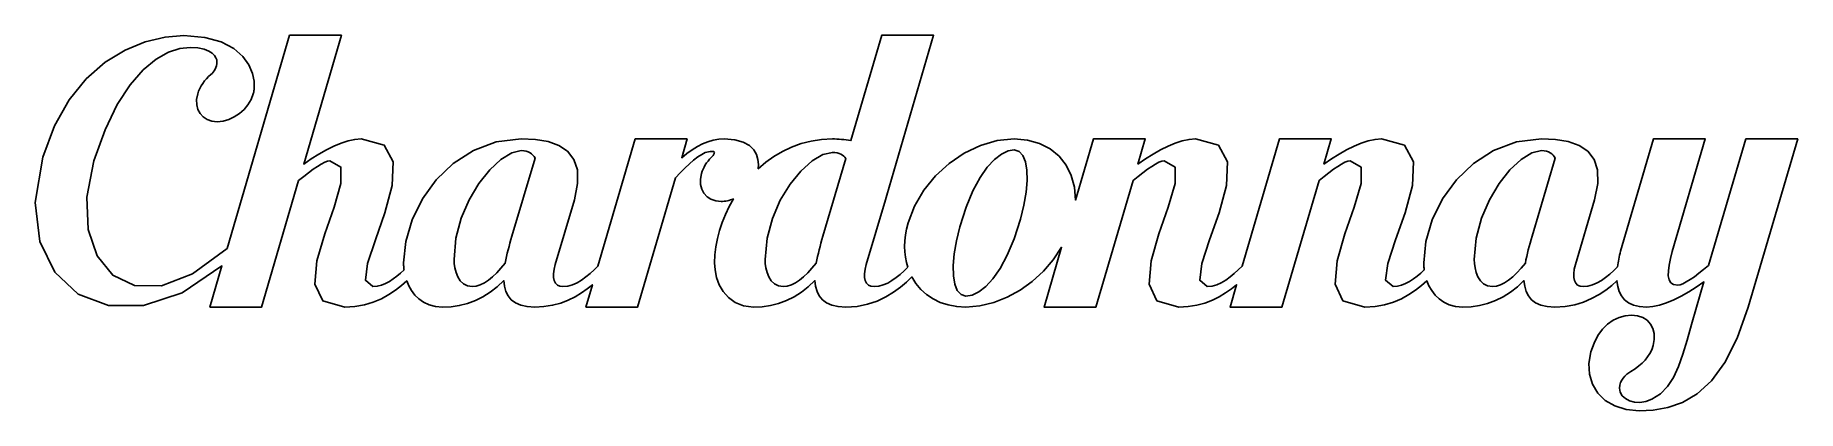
# Model space of a CAD drawing. Extents: x 45 to 1372, y 567 to 850.
import ezdxf

# ---------------------------------------------------------------- set-up
doc = ezdxf.new("R2010")
doc.units = 0
doc.header["$MEASUREMENT"] = 0
doc.layers.add('Poly', color=3, linetype='CONTINUOUS')

msp = doc.modelspace()

# ---------------------------------------------------------------- linework, layer by layer
at = {"layer": 'Poly', "color": 0, "true_color": 0x000000}
for points in [[(1333.0167, 771.6266), (1304.9177, 676.4456), (1301.175888, 673.332711), (1297.576575, 670.480928), (1294.1672, 667.9377), (1290.9952, 665.750475), (1288.108013, 663.966704), (1285.553075, 662.633834), (1283.377825, 661.799317), (1281.6297, 661.5106), (1278.60021, 661.996157), (1276.475653, 663.401366), (1275.164026, 665.649036), (1274.573325, 668.661975), (1274.611546, 672.362993), (1275.186684, 676.674897), (1276.206737, 681.520496), (1277.5797, 686.8226), (1302.3867, 771.6266), (1263.4037, 771.6266), (1238.5957, 687.0766), (1238.221733, 685.591973), (1237.870091, 684.112022), (1237.541909, 682.638141), (1237.238325, 681.171725), (1236.960475, 679.714168), (1236.709497, 678.266866), (1236.486526, 676.831211), (1236.2927, 675.4086), (1233.446643, 672.650174), (1230.482122, 669.967006), (1227.404233, 667.44926), (1224.218075, 665.1871), (1220.928745, 663.27069), (1217.541341, 661.790194), (1214.06096, 660.835776), (1210.4927, 660.4976), (1208.155249, 660.789776), (1206.271841, 661.648506), (1204.845393, 663.047096), (1203.878825, 664.95885), (1203.375054, 667.357073), (1203.336997, 670.215069), (1203.767573, 673.506143), (1204.6697, 677.2036), (1219.0987, 725.8066), (1221.502153, 738.169075), (1221.286138, 748.238272), (1218.702841, 756.212977), (1214.00445, 762.291975), (1207.443153, 766.674051), (1199.271137, 769.557991), (1189.740591, 771.142579), (1179.1037, 771.6266), (1160.179499, 769.347323), (1143.046966, 762.980194), (1127.931581, 753.231268), (1115.058825, 740.8066), (1104.654179, 726.412245), (1096.943122, 710.754256), (1092.151136, 694.53869), (1090.5037, 678.4716), (1090.509075, 677.816569), (1090.525325, 677.1546), (1090.552637, 676.486256), (1090.5912, 675.8121), (1090.6412, 675.132694), (1090.702825, 674.4486), (1090.776263, 673.760381), (1090.8617, 673.0686), (1088.232055, 670.649022), (1085.510794, 668.342787), (1082.701548, 666.214397), (1079.80795, 664.32835), (1076.833634, 662.749147), (1073.782231, 661.541287), (1070.657376, 660.769272), (1067.4627, 660.4976), (1061.817725, 665.272674), (1063.408153, 677.861506), (1069.264511, 695.65951), (1076.417325, 716.0621), (1081.897124, 736.46469), (1082.734434, 754.262694), (1075.959784, 766.851526), (1058.6037, 771.6266), (1053.805309, 771.257291), (1048.742825, 770.190881), (1043.460778, 768.489643), (1038.0037, 766.21585), (1032.416122, 763.431776), (1026.742575, 760.199694), (1021.027591, 756.581877), (1015.3157, 752.6406), (1020.8847, 771.6266), (981.9007, 771.6266), (953.7547, 675.8926), (950.866639, 673.070311), (947.854278, 670.3121), (944.722971, 667.714202), (941.478075, 665.37285), (938.124944, 663.38428), (934.668934, 661.844725), (931.115401, 660.85042), (927.4697, 660.4976), (921.824436, 665.272674), (923.414716, 677.861506), (929.271018, 695.65951), (936.423825, 716.0621), (941.903616, 736.46469), (942.740872, 754.262694), (935.966073, 766.851526), (918.6097, 771.6266), (913.811024, 771.257291), (908.748419, 770.190881), (903.466391, 768.489643), (898.00945, 766.21585), (892.422102, 763.431776), (886.748856, 760.199694), (881.03422, 756.581877), (875.3227, 752.6406), (880.8907, 771.6266), (841.9077, 771.6266), (828.3807, 725.6196), (827.610036, 735.216346), (825.215575, 744.004756), (821.296364, 751.839588), (815.95145, 758.5756), (809.27988, 764.067549), (801.3807, 768.170194), (792.352958, 770.738291), (782.2957, 771.6266), (769.462522, 770.340121), (756.804341, 766.650772), (744.638557, 760.81368), (733.282575, 753.083975), (723.053796, 743.716786), (714.269622, 732.967241), (707.247456, 721.090469), (702.3047, 708.3416), (701.175778, 703.791274), (700.378075, 699.328241), (699.903809, 694.963293), (699.7452, 690.707225), (699.894466, 686.570829), (700.343825, 682.564897), (701.085497, 678.700223), (702.1117, 674.9876), (699.302354, 672.286598), (696.379559, 669.669584), (693.348179, 667.221672), (690.213075, 665.027975), (686.979112, 663.173606), (683.651153, 661.743678), (680.234061, 660.823305), (676.7327, 660.4976), (674.395536, 660.789776), (672.512263, 661.648506), (671.085833, 663.047096), (670.1192, 664.95885), (669.615317, 667.357073), (669.577137, 670.215069), (670.007614, 673.506143), (670.9097, 677.2036), (685.3397, 725.8066), (686.3517, 729.3516), (721.5377, 849.5936), (682.5547, 849.5936), (659.2657, 770.3596), (657.545997, 770.631957), (655.808575, 770.877772), (654.059341, 771.094032), (652.3042, 771.277725), (650.549059, 771.42584), (648.799825, 771.535366), (647.062403, 771.603289), (645.3427, 771.6266), (637.231829, 771.215866), (629.412169, 770.018288), (621.899774, 768.085803), (614.7107, 765.47035), (607.861001, 762.223866), (601.366731, 758.398288), (595.243946, 754.045553), (589.5087, 749.2176), (589.700182, 752.456403), (589.350622, 756.063209), (588.245132, 759.791493), (586.168825, 763.394725), (582.906815, 766.626379), (578.244216, 769.239928), (571.966139, 770.988844), (563.8577, 771.6266), (559.787727, 771.38083), (555.741544, 770.657381), (551.719126, 769.477041), (547.72045, 767.8606), (543.745493, 765.828846), (539.794231, 763.402569), (535.866641, 760.602557), (531.9627, 757.4496), (536.0127, 771.6266), (497.0297, 771.6266), (468.8827, 675.8896), (465.994684, 673.067727), (462.98245, 670.309991), (459.851341, 667.71259), (456.6067, 665.371725), (453.253872, 663.383594), (449.7982, 661.844397), (446.245028, 660.850332), (442.5997, 660.4976), (440.262536, 660.789776), (438.379262, 661.648506), (436.952833, 663.047096), (435.9862, 664.95885), (435.482317, 667.357073), (435.444137, 670.215069), (435.874614, 673.506143), (436.7767, 677.2036), (451.2067, 725.8066), (453.609534, 738.169075), (453.393122, 748.238272), (450.809593, 756.212977), (446.111075, 762.291975), (439.549698, 766.674051), (431.377591, 769.557991), (421.846882, 771.142579), (411.2097, 771.6266), (392.285542, 769.347323), (375.153122, 762.980194), (360.037897, 753.231268), (347.165325, 740.8066), (336.760862, 726.412245), (329.049966, 710.754256), (324.258093, 694.53869), (322.6107, 678.4716), (322.616116, 677.816571), (322.632466, 677.154616), (322.659901, 676.486309), (322.698575, 675.812225), (322.748639, 675.132938), (322.810247, 674.449022), (322.88355, 673.761051), (322.9687, 673.0696), (320.339012, 670.649692), (317.617638, 668.343209), (314.808231, 666.214641), (311.91445, 664.328475), (308.93995, 662.7492), (305.888387, 661.541303), (302.763419, 660.769274), (299.5687, 660.4976), (293.924052, 665.272674), (295.5147, 677.861506), (301.371161, 695.65951), (308.52395, 716.0621), (314.003583, 736.46469), (314.840575, 754.262694), (308.065442, 766.851526), (290.7087, 771.6266), (285.910639, 771.246873), (280.848403, 770.155162), (275.566534, 768.42267), (270.109575, 766.1206), (264.522069, 763.320155), (258.848559, 760.092538), (253.133589, 756.508952), (247.4217, 752.6406), (275.7737, 849.5936), (236.7897, 849.5936), (189.7547, 689.2386), (163.757266, 670.12551), (140.332544, 661.169694), (120.117024, 661.20033), (103.7472, 669.0466), (91.859563, 683.537682), (85.090606, 703.502756), (84.076821, 727.771002), (89.4547, 755.1716), (97.913005, 778.533211), (107.13945, 797.442178), (116.834458, 812.310825), (126.69845, 823.551475), (136.431848, 831.576454), (145.735075, 836.798084), (154.308552, 839.628692), (161.8527, 840.4806), (167.7378, 840.117686), (172.385809, 839.143663), (175.936171, 837.730608), (178.528325, 836.0506), (180.301714, 834.275717), (181.395778, 832.578038), (181.94996, 831.129639), (182.1037, 830.1026), (182.011745, 828.306967), (181.747747, 826.704225), (181.329507, 825.273608), (180.774825, 823.99435), (180.101503, 822.845686), (179.327341, 821.80685), (178.470139, 820.857077), (177.5477, 819.9756), (175.877704, 818.493868), (174.296606, 816.902366), (172.822243, 815.210012), (171.47245, 813.425725), (170.265063, 811.558422), (169.217919, 809.617022), (168.348852, 807.610442), (167.6757, 805.5476), (166.821843, 801.301108), (166.872778, 797.351475), (167.760268, 793.781717), (169.416075, 790.67485), (171.77196, 788.113889), (174.759684, 786.18185), (178.311011, 784.961748), (182.3577, 784.5366), (186.729671, 784.961748), (191.039403, 786.18185), (195.177128, 788.113889), (199.033075, 790.67485), (202.497475, 793.781717), (205.460559, 797.351475), (207.812557, 801.301108), (209.4437, 805.5476), (209.621591, 806.200733), (209.775762, 806.8331), (209.906216, 807.447655), (210.01295, 808.04735), (210.095966, 808.635139), (210.155262, 809.213975), (210.190841, 809.786811), (210.2027, 810.3566), (210.192882, 815.073823), (208.984528, 820.897506), (206.233542, 827.296674), (201.595825, 833.74035), (194.72728, 839.697557), (185.283809, 844.637319), (172.921315, 848.028659), (157.2957, 849.3406), (143.144417, 848.279543), (128.189122, 844.744459), (112.954897, 838.492102), (97.966825, 829.279225), (83.749987, 816.862582), (70.829466, 800.998928), (59.730343, 781.445016), (50.9777, 757.9576), (45.363012, 723.717647), (48.828012, 694.52585), (60.043794, 671.286053), (77.68145, 654.9021), (100.412075, 646.277834), (126.906763, 646.3171), (155.836606, 655.923741), (185.8727, 676.0016), (176.7957, 645.0566), (215.7797, 645.0566), (243.6247, 740.2356), (247.450065, 743.348819), (251.112247, 746.20085), (254.566749, 748.744256), (257.769075, 750.9316), (260.674729, 752.715444), (263.239216, 754.04835), (265.418038, 754.882881), (267.1667, 755.1716), (275.390843, 750.440096), (275.385903, 737.966131), (270.290456, 720.330526), (263.243075, 700.1141), (257.382335, 679.897674), (255.846809, 662.262069), (261.775073, 649.788104), (278.3057, 645.0566), (286.007698, 645.519995), (293.169684, 646.821444), (299.794272, 648.827846), (305.884075, 651.4061), (311.441706, 654.423104), (316.469778, 657.745756), (320.970905, 661.240955), (324.9477, 664.7756), (326.526309, 661.009504), (328.562325, 657.433709), (331.084153, 654.138954), (334.1202, 651.215975), (337.698872, 648.755512), (341.848575, 646.848303), (346.597716, 645.585086), (351.9747, 645.0566), (358.304884, 645.303073), (364.548981, 646.223069), (370.668438, 647.801705), (376.6247, 650.0241), (382.379212, 652.87537), (387.893419, 656.340631), (393.128766, 660.405002), (398.0467, 665.0536), (398.580026, 660.778614), (399.656247, 656.910022), (401.3436, 653.49825), (403.710325, 650.593725), (406.824659, 648.246871), (410.754841, 646.508116), (415.569108, 645.427883), (421.3357, 645.0566), (428.275632, 645.432039), (434.779966, 646.494116), (440.850636, 648.146465), (446.489575, 650.292725), (451.698718, 652.836532), (456.479997, 655.681522), (460.835346, 658.731332), (464.7667, 661.8896), (459.8177, 645.0566), (498.8017, 645.0566), (527.4057, 742.2616), (530.901188, 746.121059), (534.343356, 749.689834), (537.702509, 752.914524), (540.94895, 755.741725), (544.052985, 758.118036), (546.984919, 759.990053), (549.715055, 761.304375), (552.2137, 762.0076), (553.270876, 762.161444), (554.167856, 762.244225), (554.910571, 762.255944), (555.50495, 762.1966), (555.956923, 762.066194), (556.272419, 761.864725), (556.457368, 761.592194), (556.5177, 761.2486), (556.4717, 760.857319), (556.339637, 760.445225), (556.130419, 760.015319), (555.85295, 759.5706), (555.516137, 759.114069), (555.128887, 758.648725), (554.700106, 758.177569), (554.2387, 757.7036), (552.957636, 756.350551), (551.774434, 754.950147), (550.692085, 753.502375), (549.713575, 752.007225), (548.841893, 750.464684), (548.080028, 748.874741), (547.430968, 747.237383), (546.8977, 745.5526), (546.043843, 741.306438), (546.094778, 737.357053), (546.982268, 733.787473), (548.638075, 730.680725), (550.99396, 728.119836), (553.981684, 726.187834), (557.533011, 724.967746), (561.5797, 724.5426), (562.759442, 724.575114), (563.940075, 724.671272), (565.119583, 724.829), (566.29595, 725.046225), (567.467161, 725.320871), (568.6312, 725.650866), (569.786052, 726.034133), (570.9297, 726.4686), (567.702569, 720.701329), (564.866903, 714.792928), (562.434667, 708.78077), (560.417825, 702.702225), (558.828343, 696.594664), (557.678184, 690.495459), (556.979315, 684.441981), (556.7437, 678.4716), (557.102188, 673.058801), (558.234981, 667.447334), (560.228071, 661.913094), (563.16745, 656.731975), (567.13911, 652.179871), (572.229044, 648.532678), (578.523243, 646.066289), (586.1077, 645.0566), (592.437886, 645.303073), (598.681997, 646.223069), (604.801491, 647.801705), (610.757825, 650.0241), (616.512456, 652.87537), (622.026841, 656.340631), (627.262436, 660.405002), (632.1807, 665.0536), (632.713983, 660.778614), (633.790091, 656.910022), (635.477284, 653.49825), (637.843825, 650.593725), (640.957975, 648.246871), (644.887997, 646.508116), (649.702151, 645.427883), (655.4687, 645.0566), (663.974038, 645.622967), (671.816341, 647.201225), (678.999042, 649.610108), (685.525575, 652.66835), (691.399374, 656.194686), (696.623872, 660.00785), (701.202503, 663.926577), (705.1387, 667.7696), (708.220669, 662.809434), (711.9362, 658.366334), (716.255106, 654.484774), (721.1472, 651.209225), (726.582294, 648.584161), (732.5302, 646.654053), (738.960731, 645.463375), (745.8437, 645.0566), (756.347298, 645.92308), (766.771606, 648.429319), (776.943024, 652.43551), (786.68795, 657.80185), (795.832782, 664.388534), (804.203919, 672.055756), (811.627759, 680.663713), (817.9307, 690.0726), (804.6957, 645.0566), (843.6797, 645.0566), (871.7777, 740.2356), (875.519886, 743.348819), (879.119559, 746.20085), (882.529272, 748.744256), (885.701575, 750.9316), (888.589018, 752.715444), (891.144153, 754.04835), (893.31953, 754.882881), (895.0677, 755.1716), (903.291839, 750.440096), (903.286872, 737.966131), (898.19135, 720.330526), (891.143825, 700.1141), (885.282846, 679.897674), (883.746966, 662.262069), (889.674733, 649.788104), (906.2047, 645.0566), (913.145335, 645.432125), (919.650278, 646.494428), (925.721464, 648.147098), (931.360825, 650.293725), (936.570296, 652.837899), (941.351809, 655.683209), (945.7073, 658.733246), (949.6387, 661.8916), (944.6897, 645.0566), (983.6727, 645.0566), (1011.7717, 740.2356), (1015.513557, 743.348819), (1019.112997, 746.20085), (1022.522569, 748.744256), (1025.694825, 750.9316), (1028.582315, 752.715444), (1031.137591, 754.04835), (1033.313202, 754.882881), (1035.0617, 755.1716), (1043.285513, 750.440096), (1043.280325, 737.966131), (1038.1847, 720.330526), (1031.1372, 700.1141), (1025.276387, 679.897674), (1023.740825, 662.262069), (1029.669075, 649.788104), (1046.1997, 645.0566), (1053.901407, 645.519995), (1061.063231, 646.821444), (1067.687727, 648.827846), (1073.77745, 651.4061), (1079.334954, 654.423104), (1084.362794, 657.745756), (1088.863524, 661.240955), (1092.8397, 664.7756), (1094.418639, 661.009504), (1096.454903, 657.433709), (1098.976909, 654.138954), (1102.013075, 651.215975), (1105.591819, 648.755512), (1109.741559, 646.848303), (1114.490714, 645.585086), (1119.8677, 645.0566), (1126.197843, 645.303073), (1132.441841, 646.223069), (1138.561175, 647.801705), (1144.517325, 650.0241), (1150.271772, 652.87537), (1155.785997, 656.340631), (1161.021479, 660.405002), (1165.9397, 665.0536), (1166.473352, 660.778614), (1167.549794, 656.910022), (1169.237251, 653.49825), (1171.60395, 650.593725), (1174.718118, 648.246871), (1178.647981, 646.508116), (1183.461766, 645.427883), (1189.2277, 645.0566), (1196.946895, 645.522088), (1204.1237, 646.829194), (1210.760692, 648.843877), (1216.86045, 651.4321), (1222.425552, 654.459823), (1227.458575, 657.793006), (1231.962098, 661.297612), (1235.9387, 664.8396), (1236.527632, 660.680039), (1237.640403, 656.885553), (1239.326479, 653.514559), (1241.635325, 650.625475), (1244.616405, 648.276719), (1248.319184, 646.526709), (1252.793128, 645.433864), (1258.0877, 645.0566), (1262.885718, 645.425909), (1267.947841, 646.492319), (1273.22955, 648.193557), (1278.686325, 650.46735), (1284.273647, 653.251424), (1289.946997, 656.483506), (1295.661854, 660.101323), (1301.3737, 664.0426), (1295.8047, 645.0566), (1292.094583, 632.067655), (1288.7642, 620.265162), (1285.552505, 609.672889), (1282.19845, 600.3146), (1278.440989, 592.214061), (1274.019075, 585.395038), (1268.671661, 579.881295), (1262.1377, 575.6966), (1257.605137, 574.041075), (1253.214888, 573.370522), (1249.109356, 573.578102), (1245.43095, 574.556975), (1242.322075, 576.200301), (1239.925138, 578.401241), (1238.382544, 581.052954), (1237.8367, 584.0486), (1238.040376, 586.233164), (1238.611856, 588.233803), (1239.491821, 590.056434), (1240.62095, 591.706975), (1241.939923, 593.191344), (1243.389419, 594.515459), (1244.910118, 595.685239), (1246.4427, 596.7066), (1249.527632, 598.707022), (1252.327903, 600.748975), (1254.843479, 602.873991), (1257.074325, 605.1236), (1259.020405, 607.539334), (1260.681684, 610.162725), (1262.058128, 613.035303), (1263.1497, 616.1986), (1263.990255, 620.8115), (1263.89345, 625.098116), (1262.918583, 628.969442), (1261.12495, 632.336475), (1258.571848, 635.110211), (1255.318575, 637.201647), (1251.424427, 638.521778), (1246.9487, 638.9816), (1242.216704, 638.564229), (1237.570794, 637.304256), (1233.096962, 635.189893), (1228.8812, 632.20935), (1225.009501, 628.350838), (1221.567856, 623.602569), (1218.642259, 617.952752), (1216.3187, 611.3896), (1214.780647, 602.726913), (1215.212153, 594.535788), (1217.494589, 587.026881), (1221.509325, 580.41085), (1227.137733, 574.89835), (1234.261184, 570.700038), (1242.76105, 568.026569), (1252.5187, 567.0886), (1263.134346, 567.573149), (1274.129809, 569.446053), (1285.267749, 573.3362), (1296.310825, 579.872475), (1307.021698, 589.683766), (1317.163028, 603.398959), (1326.497475, 621.646942), (1334.7877, 645.0566), (1371.9997, 771.6266), (1333.0167, 771.6266), (1371.9997, 771.6266), (1333.0167, 771.6266)], [(404.1217, 698.4686), (403.374679, 695.822955), (402.654341, 693.204006), (401.963651, 690.614729), (401.305575, 688.0581), (400.683077, 685.537096), (400.099122, 683.054694), (399.556675, 680.61387), (399.0587, 678.2176), (395.854179, 674.330721), (392.691153, 670.856319), (389.563682, 667.826995), (386.465825, 665.27535), (383.391639, 663.233987), (380.335184, 661.735506), (377.290518, 660.81251), (374.2517, 660.4976), (370.61177, 661.056784), (367.630387, 662.597881), (365.254161, 664.916213), (363.4297, 667.8071), (362.103614, 671.065862), (361.222512, 674.487819), (360.733005, 677.868291), (360.5817, 681.0026), (362.040702, 696.943713), (366.036028, 712.039506), (371.995159, 725.895409), (379.345575, 738.11685), (387.514757, 748.30926), (395.930184, 756.078069), (404.019339, 761.028705), (411.2097, 762.7666), (413.181905, 762.651912), (414.931653, 762.323663), (416.473768, 761.805569), (417.823075, 761.12135), (418.994397, 760.294725), (420.002559, 759.349413), (420.862386, 758.309131), (421.5887, 757.1976), (404.1217, 698.4686)], [(638.2557, 698.4686), (637.508348, 695.822955), (636.787762, 693.204006), (636.096895, 690.614729), (635.4387, 688.0581), (634.81613, 685.537096), (634.232138, 683.054694), (633.689677, 680.61387), (633.1917, 678.2176), (629.98718, 674.330721), (626.824169, 670.856319), (623.696735, 667.826995), (620.59895, 665.27535), (617.524884, 663.233987), (614.468606, 661.735506), (611.424188, 660.81251), (608.3857, 660.4976), (604.74544, 661.056784), (601.763809, 662.597881), (599.387405, 664.916213), (597.562825, 667.8071), (596.236667, 671.065862), (595.355528, 674.487819), (594.866007, 677.868291), (594.7147, 681.0026), (596.173702, 696.889272), (600.169028, 711.841538), (606.128159, 725.494522), (613.478575, 737.48335), (621.647757, 747.443147), (630.063184, 755.009037), (638.152339, 759.816147), (645.3427, 761.4996), (647.231395, 761.407688), (648.918387, 761.143803), (650.415536, 760.725723), (651.7347, 760.171225), (652.887739, 759.498086), (653.886513, 758.724084), (654.74288, 757.866996), (655.4687, 756.9446), (638.2557, 698.4686)], [(786.8537, 711.1246), (782.090643, 696.435045), (776.992559, 684.165975), (771.675077, 674.17503), (766.253825, 666.31985), (760.844432, 660.458077), (755.562528, 656.44735), (750.523741, 654.145311), (745.8437, 653.4096), (742.190479, 654.466661), (739.400497, 657.499397), (737.482647, 662.300141), (736.445825, 668.661225), (736.298925, 676.374981), (737.050841, 685.233741), (738.710468, 695.029836), (741.2867, 705.5556), (746.060214, 720.246102), (751.183684, 732.515803), (756.532507, 742.507121), (761.982075, 750.362475), (767.407784, 756.224282), (772.685028, 760.234959), (777.689202, 762.536926), (782.2957, 763.2726), (785.886702, 762.215536), (788.667903, 759.182772), (790.612596, 754.381954), (791.694075, 748.020725), (791.885632, 740.306731), (791.160559, 731.447616), (789.492151, 721.651024), (786.8537, 711.1246)], [(1172.0137, 698.4686), (1171.267296, 695.822955), (1170.547341, 693.204006), (1169.856846, 690.614729), (1169.198825, 688.0581), (1168.576288, 685.537096), (1167.992247, 683.054694), (1167.449714, 680.61387), (1166.9517, 678.2176), (1163.746807, 674.330721), (1160.583434, 670.856319), (1157.455663, 667.826995), (1154.357575, 665.27535), (1151.283253, 663.233987), (1148.226778, 661.735506), (1145.182233, 660.81251), (1142.1437, 660.4976), (1138.503813, 661.056784), (1135.522544, 662.597881), (1133.146477, 664.916213), (1131.3222, 667.8071), (1129.996298, 671.065862), (1129.115356, 674.487819), (1128.625962, 677.868291), (1128.4747, 681.0026), (1129.933704, 696.943713), (1133.929044, 712.039506), (1139.888212, 725.895409), (1147.2387, 738.11685), (1155.408001, 748.30926), (1163.823606, 756.078069), (1171.913009, 761.028705), (1179.1037, 762.7666), (1181.075534, 762.651912), (1182.824934, 762.323663), (1184.366749, 761.805569), (1185.715825, 761.12135), (1186.887011, 760.294725), (1187.895153, 759.349413), (1188.7551, 758.309131), (1189.4817, 757.1976), (1172.0137, 698.4686)]]:
    msp.add_lwpolyline(points, dxfattribs=at)

doc.saveas('drawing.dxf')
